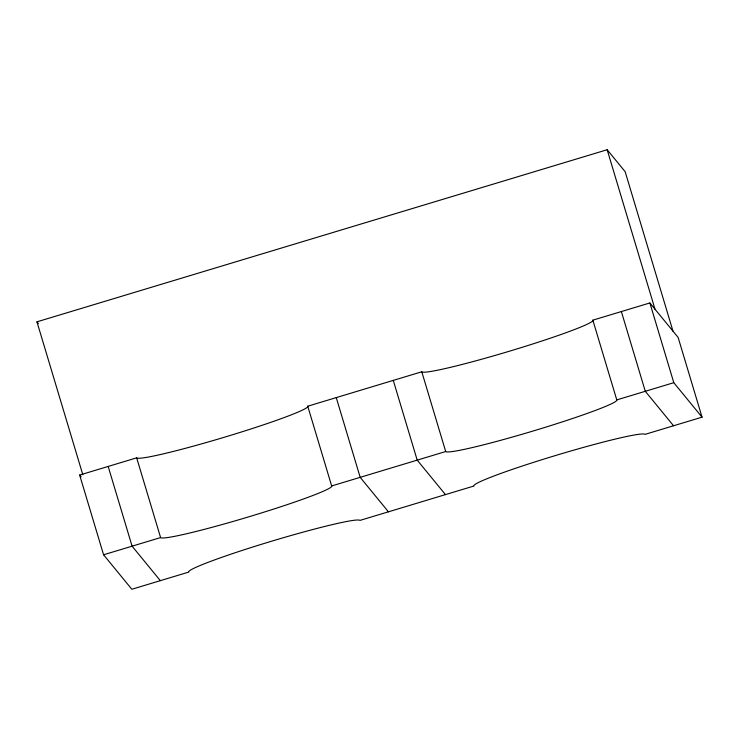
<?xml version="1.0" encoding="UTF-8"?>
<svg xmlns="http://www.w3.org/2000/svg" width="739" height="739" viewBox="0 0 739 739"><rect width="100%" height="100%" fill="white"/><g stroke="black" fill="none" stroke-linecap="round" stroke-linejoin="round"><path stroke-width="1.11" d="M82.814 474.715L36.95 321.834L607.162 149.74L625.148 171.679L672.989 331.155M79.655 475.048L136.678 457.838A89.373 5.616 -16.7 0 0 226.069 436.721A89.373 5.616 -16.7 0 0 307.747 406.21L421.784 371.791A89.373 5.616 -16.7 0 0 511.176 350.674A89.373 5.616 -16.7 0 0 592.854 320.163L649.877 302.953L678.125 337.427L702.05 417.166L645.027 434.375A89.373 5.616 -16.7 0 0 555.645 455.483A89.373 5.616 -16.7 0 0 473.967 486.003L359.921 520.422A89.373 5.616 -16.7 0 0 270.539 541.53A89.373 5.616 -16.7 0 0 188.861 572.051L131.838 589.26L103.58 554.786L79.655 475.048L81.105 476.812M103.58 554.786L160.603 537.576A89.373 5.616 -16.7 0 0 249.985 516.459A89.373 5.616 -16.7 0 0 331.663 485.948L445.709 451.529A89.373 5.616 -16.7 0 0 535.091 430.412A89.373 5.616 -16.7 0 0 616.779 399.901L673.792 382.691L702.05 417.166M673.543 425.766L645.286 391.291L621.36 311.553M445.451 494.603L417.202 460.129L393.277 380.391M388.437 511.813L360.179 477.339L336.254 397.6M36.95 321.834L38.391 323.59M160.345 580.651L132.096 546.176L108.171 466.438M607.162 149.74L655.013 309.216M649.877 302.953L673.792 382.691M592.854 320.163L616.779 399.901M421.784 371.791L445.709 451.529M307.747 406.21L331.663 485.948M136.678 457.838L160.603 537.576"/></g></svg>
